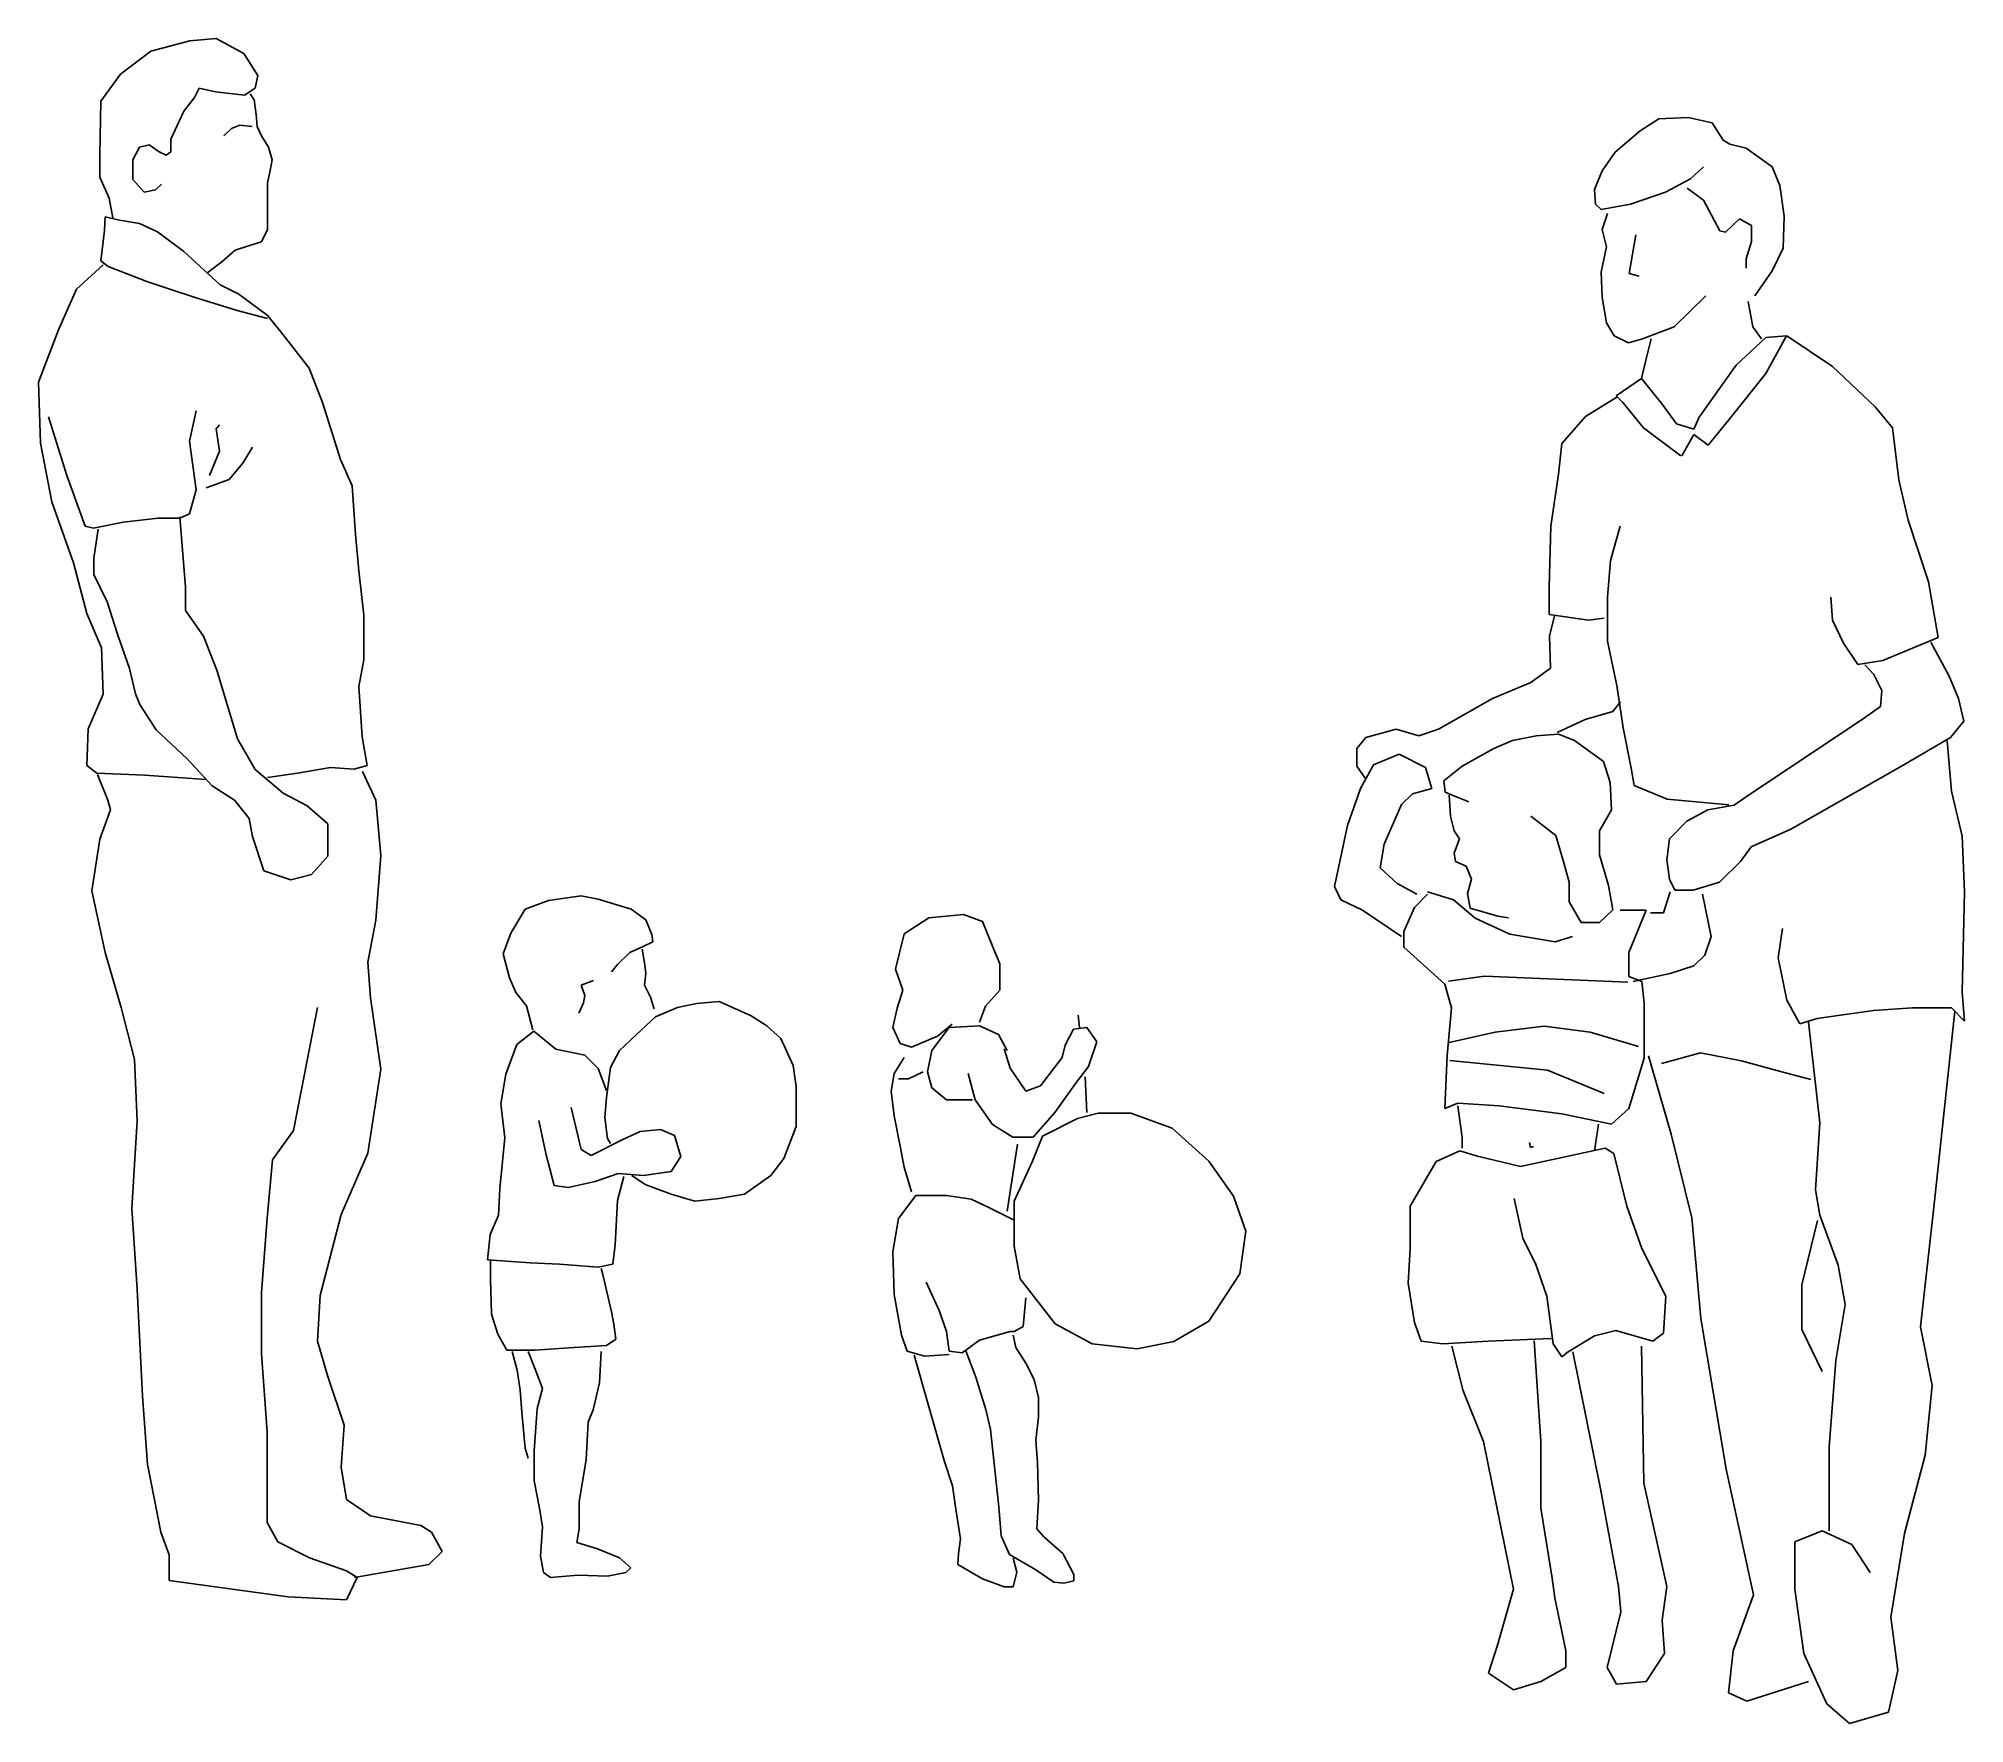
# Model space of a CAD drawing. Header units: millimetres. Extents: x -1539.44 to -1537.45, y 1855.39 to 1857.14.
import ezdxf

# ---------------------------------------------------------------- set-up
doc = ezdxf.new("R2010")
doc.units = ezdxf.units.MM
doc.header["$LTSCALE"] = 10
doc.layers.add('Humanos', color=2, linetype='Continuous')

msp = doc.modelspace()

# ---------------------------------------------------------------- linework, layer by layer
at = {"layer": 'Humanos'}
for p, q in [((-1539.3238, 1857.1259), (-1539.2835, 1857.1368)), ((-1539.2835, 1857.1368), (-1539.2561, 1857.1392)), ((-1539.2561, 1857.1392), (-1539.2276, 1857.1236)), ((-1539.3554, 1857.1021), (-1539.3238, 1857.1259)), ((-1539.2276, 1857.1236), (-1539.2129, 1857.1009)), ((-1539.3758, 1857.0744), (-1539.3554, 1857.1021)), ((-1539.2129, 1857.1009), (-1539.2158, 1857.0877)), ((-1539.2787, 1857.0782), (-1539.2896, 1857.0638)), ((-1539.2739, 1857.0877), (-1539.2787, 1857.0782)), ((-1539.257, 1857.0841), (-1539.2739, 1857.0877)), ((-1539.2267, 1857.0806), (-1539.257, 1857.0841)), ((-1539.2158, 1857.0877), (-1539.2267, 1857.0806)), ((-1539.2168, 1857.0756), (-1539.2209, 1857.0818)), ((-1539.3768, 1857.0182), (-1539.3758, 1857.0744)), ((-1539.2896, 1857.0638), (-1539.3033, 1857.035)), ((-1539.2149, 1857.0603), (-1539.2168, 1857.0756)), ((-1539.2139, 1857.0482), (-1539.2149, 1857.0603)), ((-1537.7315, 1857.0574), (-1537.762, 1857.0559)), ((-1537.7067, 1857.0518), (-1537.7315, 1857.0574)), ((-1539.2404, 1857.0459), (-1539.2484, 1857.0385)), ((-1539.2317, 1857.0494), (-1539.2404, 1857.0459)), ((-1539.219, 1857.0482), (-1539.2317, 1857.0494)), ((-1539.2091, 1857.0385), (-1539.2139, 1857.0482)), ((-1539.2021, 1857.0267), (-1539.2091, 1857.0385)), ((-1537.7813, 1857.0435), (-1537.8073, 1857.0214)), ((-1537.762, 1857.0559), (-1537.7813, 1857.0435)), ((-1537.6953, 1857.0338), (-1537.7067, 1857.0518)), ((-1539.3768, 1856.9955), (-1539.3768, 1857.0182)), ((-1539.3356, 1857.0267), (-1539.3426, 1857.0135)), ((-1539.3257, 1857.0291), (-1539.3356, 1857.0267)), ((-1539.3151, 1857.0217), (-1539.3257, 1857.0291)), ((-1539.3081, 1857.0182), (-1539.3151, 1857.0217)), ((-1539.3033, 1857.0217), (-1539.3081, 1857.0182)), ((-1539.3033, 1857.035), (-1539.3033, 1857.0217)), ((-1539.1982, 1857.0135), (-1539.2021, 1857.0267)), ((-1537.8073, 1857.0214), (-1537.8208, 1857.0021)), ((-1537.6886, 1857.0298), (-1537.6953, 1857.0338)), ((-1537.6716, 1857.0255), (-1537.6886, 1857.0298)), ((-1537.6445, 1857.0062), (-1537.6716, 1857.0255)), ((-1539.3426, 1857.0135), (-1539.3426, 1856.9932)), ((-1539.2031, 1856.9894), (-1539.2002, 1857.0026)), ((-1539.2002, 1857.0026), (-1539.1982, 1857.0135)), ((-1537.8208, 1857.0021), (-1537.8287, 1856.9828)), ((-1537.7292, 1856.9938), (-1537.7157, 1857.0062)), ((-1537.6366, 1856.9869), (-1537.6445, 1857.0062)), ((-1539.3669, 1856.9738), (-1539.3768, 1856.9955)), ((-1539.3426, 1856.9932), (-1539.3308, 1856.9799)), ((-1539.3308, 1856.9799), (-1539.319, 1856.9823)), ((-1539.319, 1856.9823), (-1539.3129, 1856.9882)), ((-1539.2031, 1856.9726), (-1539.2031, 1856.9894)), ((-1537.8287, 1856.9828), (-1537.8276, 1856.9676)), ((-1537.7915, 1856.9676), (-1537.7552, 1856.98)), ((-1537.7552, 1856.98), (-1537.7292, 1856.9938)), ((-1537.7327, 1856.9841), (-1537.7157, 1856.9717)), ((-1537.6321, 1856.9552), (-1537.6366, 1856.9869)), ((-1539.3631, 1856.9535), (-1539.3669, 1856.9738)), ((-1539.2031, 1856.9414), (-1539.2031, 1856.9726)), ((-1537.8276, 1856.9676), (-1537.8219, 1856.9621)), ((-1537.8219, 1856.9621), (-1537.7915, 1856.9676)), ((-1537.8152, 1856.958), (-1537.8208, 1856.9415)), ((-1537.7157, 1856.9717), (-1537.6988, 1856.94)), ((-1539.3758, 1856.909), (-1539.372, 1856.9402)), ((-1539.372, 1856.9402), (-1539.371, 1856.9546)), ((-1539.371, 1856.9546), (-1539.3563, 1856.9511)), ((-1539.3563, 1856.9511), (-1539.3356, 1856.9476)), ((-1539.3356, 1856.9476), (-1539.317, 1856.939)), ((-1539.317, 1856.939), (-1539.2896, 1856.9187)), ((-1539.2091, 1856.9285), (-1539.2031, 1856.9414)), ((-1537.8208, 1856.9415), (-1537.8163, 1856.9235)), ((-1537.6988, 1856.94), (-1537.6931, 1856.9387)), ((-1537.6931, 1856.9387), (-1537.6785, 1856.9524)), ((-1537.6785, 1856.9524), (-1537.666, 1856.9455)), ((-1537.666, 1856.9455), (-1537.666, 1856.929)), ((-1537.6332, 1856.9222), (-1537.6321, 1856.9552)), ((-1539.2896, 1856.9187), (-1539.2522, 1856.884)), ((-1539.2503, 1856.9079), (-1539.2366, 1856.9199)), ((-1539.2366, 1856.9199), (-1539.2228, 1856.9246)), ((-1539.2228, 1856.9246), (-1539.2091, 1856.9285)), ((-1537.8163, 1856.9235), (-1537.8219, 1856.8973)), ((-1537.7857, 1856.9359), (-1537.7926, 1856.8958)), ((-1537.666, 1856.929), (-1537.6716, 1856.911)), ((-1537.6445, 1856.8986), (-1537.6332, 1856.9222)), ((-1539.3732, 1856.9049), (-1539.4007, 1856.8796)), ((-1539.3679, 1856.9031), (-1539.3758, 1856.909)), ((-1539.3279, 1856.8875), (-1539.3679, 1856.9031)), ((-1539.266, 1856.8961), (-1539.2503, 1856.9079)), ((-1537.8219, 1856.8973), (-1537.8208, 1856.871)), ((-1537.6716, 1856.911), (-1537.6716, 1856.9014)), ((-1537.6625, 1856.8725), (-1537.6445, 1856.8986)), ((-1539.4007, 1856.8796), (-1539.4195, 1856.8375)), ((-1539.3033, 1856.8793), (-1539.3279, 1856.8875)), ((-1539.2778, 1856.8708), (-1539.3033, 1856.8793)), ((-1539.2522, 1856.884), (-1539.2327, 1856.8743)), ((-1537.7926, 1856.8958), (-1537.7824, 1856.8931)), ((-1539.2346, 1856.8575), (-1539.2778, 1856.8708)), ((-1539.2031, 1856.8493), (-1539.2346, 1856.8575)), ((-1539.2327, 1856.8743), (-1539.2021, 1856.8516)), ((-1537.8208, 1856.871), (-1537.8163, 1856.8448)), ((-1537.7462, 1856.8407), (-1537.7134, 1856.8725)), ((-1537.6694, 1856.8669), (-1537.6648, 1856.8407)), ((-1539.4195, 1856.8375), (-1539.4402, 1856.7831)), ((-1539.1891, 1856.8355), (-1539.2031, 1856.8522)), ((-1537.8163, 1856.8448), (-1537.8084, 1856.8311)), ((-1537.779, 1856.8283), (-1537.7462, 1856.8407)), ((-1537.6648, 1856.8407), (-1537.6558, 1856.8283)), ((-1539.1599, 1856.7978), (-1539.1891, 1856.8355)), ((-1537.8084, 1856.8311), (-1537.7936, 1856.8241)), ((-1537.7936, 1856.8241), (-1537.779, 1856.8283)), ((-1537.7699, 1856.8283), (-1537.7755, 1856.8062)), ((-1537.6818, 1856.8007), (-1537.6513, 1856.8296)), ((-1537.6513, 1856.8296), (-1537.6299, 1856.8311)), ((-1537.6299, 1856.8311), (-1537.6513, 1856.7923)), ((-1537.5822, 1856.7995), (-1537.6295, 1856.8313)), ((-1539.1462, 1856.7622), (-1539.1599, 1856.7978)), ((-1537.7755, 1856.8062), (-1537.7801, 1856.7869)), ((-1537.7202, 1856.7469), (-1537.6818, 1856.8007)), ((-1537.5381, 1856.7577), (-1537.5822, 1856.7995)), ((-1539.4402, 1856.7831), (-1539.4383, 1856.7201)), ((-1537.8061, 1856.769), (-1537.7801, 1856.7869)), ((-1537.7801, 1856.7869), (-1537.7587, 1856.7606)), ((-1537.6513, 1856.7923), (-1537.6897, 1856.7441)), ((-1539.1274, 1856.7033), (-1539.1462, 1856.7622)), ((-1537.8055, 1856.7676), (-1537.8381, 1856.7477)), ((-1537.7994, 1856.7621), (-1537.8061, 1856.769)), ((-1537.7778, 1856.7358), (-1537.7994, 1856.7621)), ((-1537.7587, 1856.7606), (-1537.7439, 1856.74)), ((-1537.5202, 1856.7358), (-1537.5381, 1856.7577)), ((-1539.4298, 1856.7475), (-1539.4108, 1856.6866)), ((-1539.2838, 1856.7222), (-1539.2768, 1856.7537)), ((-1539.2563, 1856.7348), (-1539.2527, 1856.7389)), ((-1537.8381, 1856.7477), (-1537.8626, 1856.7199)), ((-1537.7439, 1856.74), (-1537.7259, 1856.7345)), ((-1537.7259, 1856.7345), (-1537.7202, 1856.7469)), ((-1537.6897, 1856.7441), (-1537.7111, 1856.7179)), ((-1539.4383, 1856.7201), (-1539.4265, 1856.6592)), ((-1539.2768, 1856.6718), (-1539.2838, 1856.7222)), ((-1539.2527, 1856.7119), (-1539.2563, 1856.7348)), ((-1537.8626, 1856.7199), (-1537.8658, 1856.688)), ((-1537.7394, 1856.7068), (-1537.7778, 1856.7358)), ((-1537.7259, 1856.7289), (-1537.7383, 1856.7068)), ((-1537.7111, 1856.7179), (-1537.7259, 1856.7289)), ((-1537.5136, 1856.682), (-1537.5202, 1856.7358)), ((-1539.2631, 1856.6866), (-1539.2527, 1856.7119)), ((-1539.2426, 1856.6824), (-1539.2286, 1856.6992)), ((-1539.2286, 1856.6992), (-1539.2185, 1856.716)), ((-1539.1153, 1856.676), (-1539.1274, 1856.7033)), ((-1539.4108, 1856.6866), (-1539.392, 1856.6342)), ((-1539.2664, 1856.6739), (-1539.2426, 1856.6824)), ((-1537.8658, 1856.688), (-1537.874, 1856.6342)), ((-1537.5039, 1856.6403), (-1537.5136, 1856.682)), ((-1539.4265, 1856.6592), (-1539.404, 1856.5962)), ((-1539.2838, 1856.6468), (-1539.2768, 1856.6718)), ((-1539.112, 1856.6256), (-1539.1153, 1856.676)), ((-1539.3833, 1856.6321), (-1539.3525, 1856.6383)), ((-1539.3525, 1856.6383), (-1539.3163, 1856.6424)), ((-1539.3163, 1856.6424), (-1539.2939, 1856.6424)), ((-1539.2939, 1856.6424), (-1539.2838, 1856.6468)), ((-1539.2879, 1856.5709), (-1539.2939, 1856.6439)), ((-1537.4827, 1856.5765), (-1537.5039, 1856.6403)), ((-1539.392, 1856.6342), (-1539.3833, 1856.6321)), ((-1539.3783, 1856.6309), (-1539.3828, 1856.6009)), ((-1539.1084, 1856.588), (-1539.112, 1856.6256)), ((-1537.874, 1856.6342), (-1537.8756, 1856.5706)), ((-1537.8022, 1856.6342), (-1537.812, 1856.5984)), ((-1539.3828, 1856.6009), (-1539.3828, 1856.5841)), ((-1537.812, 1856.5984), (-1537.8153, 1856.5606)), ((-1539.404, 1856.5962), (-1539.3903, 1856.5438)), ((-1539.3828, 1856.5841), (-1539.3691, 1856.5559)), ((-1539.1033, 1856.5418), (-1539.1084, 1856.588)), ((-1539.2879, 1856.5468), (-1539.2879, 1856.5709)), ((-1537.8756, 1856.5706), (-1537.8756, 1856.5427)), ((-1537.8153, 1856.5606), (-1537.8153, 1856.5149)), ((-1537.5838, 1856.5606), (-1537.5822, 1856.5368)), ((-1537.4729, 1856.5188), (-1537.4827, 1856.5765)), ((-1539.3903, 1856.5438), (-1539.3749, 1856.5082)), ((-1539.3691, 1856.5559), (-1539.3583, 1856.5224)), ((-1539.2693, 1856.5203), (-1539.2879, 1856.5468)), ((-1539.1033, 1856.4956), (-1539.1033, 1856.5418)), ((-1537.8756, 1856.5427), (-1537.8349, 1856.5368)), ((-1537.8699, 1856.5423), (-1537.8754, 1856.5206)), ((-1537.8349, 1856.5368), (-1537.8185, 1856.5387)), ((-1539.3583, 1856.5224), (-1539.346, 1856.4867)), ((-1539.2556, 1856.485), (-1539.2693, 1856.5203)), ((-1537.8754, 1856.5206), (-1537.8741, 1856.4872)), ((-1537.5822, 1856.5368), (-1537.5708, 1856.5129)), ((-1537.53, 1856.4949), (-1537.4729, 1856.5188)), ((-1539.3749, 1856.5082), (-1539.3732, 1856.46)), ((-1537.8153, 1856.5149), (-1537.8055, 1856.4691)), ((-1537.5708, 1856.5129), (-1537.5561, 1856.491)), ((-1537.4613, 1856.4789), (-1537.4804, 1856.5139)), ((-1539.346, 1856.4867), (-1539.3399, 1856.4606)), ((-1539.2341, 1856.4138), (-1539.2556, 1856.485)), ((-1539.1084, 1856.4682), (-1539.1033, 1856.4956)), ((-1537.8741, 1856.4872), (-1537.8946, 1856.4722)), ((-1537.5561, 1856.491), (-1537.53, 1856.4949)), ((-1537.5488, 1856.4905), (-1537.5392, 1856.4805)), ((-1537.5392, 1856.4805), (-1537.531, 1856.4638)), ((-1537.4518, 1856.4555), (-1537.4613, 1856.4789)), ((-1539.3732, 1856.46), (-1539.3886, 1856.4244)), ((-1539.3399, 1856.4606), (-1539.3354, 1856.4494)), ((-1539.105, 1856.4158), (-1539.1084, 1856.4682)), ((-1537.8946, 1856.4722), (-1537.9342, 1856.4555)), ((-1537.8055, 1856.4691), (-1537.799, 1856.4253)), ((-1537.531, 1856.4638), (-1537.5324, 1856.4472)), ((-1539.3354, 1856.4494), (-1539.3185, 1856.4232)), ((-1537.9342, 1856.4555), (-1537.9902, 1856.4238)), ((-1537.8385, 1856.4338), (-1537.8098, 1856.4421)), ((-1537.8098, 1856.4421), (-1537.8017, 1856.4522)), ((-1537.5324, 1856.4472), (-1537.5515, 1856.4338)), ((-1537.4463, 1856.4321), (-1537.4518, 1856.4555)), ((-1539.3886, 1856.4244), (-1539.3903, 1856.3864)), ((-1539.3185, 1856.4232), (-1539.2862, 1856.3932)), ((-1538.034, 1856.4238), (-1538.0654, 1856.4154)), ((-1538.0107, 1856.4171), (-1538.034, 1856.4238)), ((-1537.9902, 1856.4238), (-1538.0107, 1856.4171)), ((-1537.8891, 1856.4171), (-1537.8658, 1856.4187)), ((-1537.8673, 1856.4205), (-1537.8385, 1856.4338)), ((-1537.8658, 1856.4187), (-1537.8495, 1856.4122)), ((-1537.799, 1856.4253), (-1537.7908, 1856.3834)), ((-1537.5515, 1856.4338), (-1537.6691, 1856.3554)), ((-1537.4599, 1856.4154), (-1537.4463, 1856.4321)), ((-1539.2158, 1856.382), (-1539.2341, 1856.4138)), ((-1539.0999, 1856.3864), (-1539.105, 1856.4158)), ((-1538.0654, 1856.4154), (-1538.0749, 1856.4038)), ((-1538.0749, 1856.4038), (-1538.0749, 1856.3854)), ((-1537.9657, 1856.3854), (-1537.9329, 1856.4038)), ((-1537.9329, 1856.4038), (-1537.9137, 1856.4122)), ((-1537.9137, 1856.4122), (-1537.8891, 1856.4171)), ((-1537.8495, 1856.4122), (-1537.8193, 1856.3904)), ((-1537.5106, 1856.3854), (-1537.4599, 1856.4154)), ((-1537.4634, 1856.4117), (-1537.4589, 1856.3597)), ((-1539.3903, 1856.3864), (-1539.3799, 1856.3782)), ((-1539.3799, 1856.3782), (-1539.3301, 1856.3761)), ((-1539.2862, 1856.3932), (-1539.2602, 1856.3652)), ((-1539.1867, 1856.3576), (-1539.2158, 1856.382)), ((-1539.2031, 1856.374), (-1539.172, 1856.3782)), ((-1539.172, 1856.3782), (-1539.1378, 1856.3843)), ((-1539.1378, 1856.3843), (-1539.1137, 1856.3823)), ((-1539.1137, 1856.3823), (-1539.0999, 1856.3864)), ((-1539.1047, 1856.3802), (-1539.091, 1856.3502)), ((-1538.0749, 1856.3854), (-1538.0654, 1856.3721)), ((-1538.0577, 1856.387), (-1538.0711, 1856.3623)), ((-1538.0308, 1856.3979), (-1538.0577, 1856.387)), ((-1538.0038, 1856.3842), (-1538.0308, 1856.3979)), ((-1537.997, 1856.3623), (-1538.0038, 1856.3842)), ((-1537.9847, 1856.3705), (-1537.9657, 1856.3854)), ((-1537.8193, 1856.3904), (-1537.8125, 1856.3687)), ((-1537.7908, 1856.3834), (-1537.7876, 1856.3656)), ((-1537.6253, 1856.3203), (-1537.5106, 1856.3854)), ((-1539.3792, 1856.377), (-1539.3684, 1856.3502)), ((-1539.3301, 1856.3761), (-1539.2664, 1856.3717)), ((-1539.2602, 1856.3652), (-1539.2373, 1856.3502)), ((-1538.0711, 1856.3623), (-1538.0846, 1856.324)), ((-1538.0172, 1856.3569), (-1537.997, 1856.3623)), ((-1537.9834, 1856.3587), (-1537.9847, 1856.3705)), ((-1537.971, 1856.3536), (-1537.9834, 1856.3587)), ((-1537.8125, 1856.3687), (-1537.8112, 1856.3404)), ((-1537.7876, 1856.3656), (-1537.7533, 1856.3515)), ((-1537.4589, 1856.3597), (-1537.4478, 1856.3131)), ((-1539.3655, 1856.3402), (-1539.3766, 1856.3099)), ((-1539.3684, 1856.3502), (-1539.3655, 1856.3402)), ((-1539.2373, 1856.3502), (-1539.2219, 1856.3314)), ((-1539.1621, 1856.3446), (-1539.1867, 1856.3576)), ((-1539.1406, 1856.3258), (-1539.1621, 1856.3446)), ((-1539.091, 1856.3502), (-1539.0855, 1856.2931)), ((-1538.0464, 1856.3049), (-1538.0285, 1856.3459)), ((-1538.0285, 1856.3459), (-1538.0172, 1856.3569)), ((-1537.9793, 1856.3554), (-1537.9779, 1856.3337)), ((-1537.9587, 1856.3487), (-1537.971, 1856.3536)), ((-1537.8112, 1856.3404), (-1537.8235, 1856.3186)), ((-1537.7533, 1856.3515), (-1537.6897, 1856.3456)), ((-1537.7114, 1856.3404), (-1537.7332, 1856.3286)), ((-1537.6841, 1856.3453), (-1537.7114, 1856.3404)), ((-1537.6691, 1856.3554), (-1537.6841, 1856.3453)), ((-1539.2219, 1856.3314), (-1539.2187, 1856.3128)), ((-1539.1406, 1856.2922), (-1539.1406, 1856.3258)), ((-1538.0846, 1856.324), (-1538.098, 1856.2611)), ((-1537.9779, 1856.3337), (-1537.9739, 1856.3186)), ((-1537.9739, 1856.3186), (-1537.9684, 1856.3103)), ((-1537.8686, 1856.3137), (-1537.8946, 1856.3337)), ((-1537.8235, 1856.3186), (-1537.8235, 1856.2936)), ((-1537.7332, 1856.3286), (-1537.751, 1856.3103)), ((-1537.6663, 1856.302), (-1537.6253, 1856.3203)), ((-1539.3766, 1856.3099), (-1539.3848, 1856.2563)), ((-1539.2187, 1856.3128), (-1539.2067, 1856.2772)), ((-1538.0508, 1856.2802), (-1538.0464, 1856.3049)), ((-1537.9684, 1856.3103), (-1537.9739, 1856.2953)), ((-1537.8604, 1856.2853), (-1537.8686, 1856.3137)), ((-1537.751, 1856.3103), (-1537.7539, 1856.2886)), ((-1537.6773, 1856.2869), (-1537.6663, 1856.302)), ((-1537.4478, 1856.3131), (-1537.4455, 1856.2555)), ((-1539.1575, 1856.2734), (-1539.1406, 1856.2922)), ((-1539.0855, 1856.2931), (-1539.091, 1856.226)), ((-1538.0329, 1856.2639), (-1538.0508, 1856.2802)), ((-1537.9739, 1856.2953), (-1537.9725, 1856.2869)), ((-1537.9725, 1856.2869), (-1537.9615, 1856.282)), ((-1537.9615, 1856.282), (-1537.956, 1856.2686)), ((-1537.8549, 1856.2653), (-1537.8604, 1856.2853)), ((-1537.8235, 1856.2936), (-1537.814, 1856.2619)), ((-1537.7539, 1856.2886), (-1537.751, 1856.2686)), ((-1537.6991, 1856.2653), (-1537.6773, 1856.2869)), ((-1539.2067, 1856.2772), (-1539.179, 1856.2678)), ((-1539.179, 1856.2678), (-1539.1575, 1856.2734)), ((-1538.098, 1856.2611), (-1538.0913, 1856.2473)), ((-1538.0128, 1856.2529), (-1538.0329, 1856.2639)), ((-1537.956, 1856.2686), (-1537.9602, 1856.2536)), ((-1537.8549, 1856.2452), (-1537.8549, 1856.2653)), ((-1537.814, 1856.2619), (-1537.8098, 1856.2369)), ((-1537.751, 1856.2686), (-1537.7456, 1856.257)), ((-1537.7264, 1856.257), (-1537.6991, 1856.2653)), ((-1539.3848, 1856.2563), (-1539.371, 1856.1925)), ((-1538.9361, 1856.2374), (-1538.912, 1856.2465)), ((-1538.912, 1856.2465), (-1538.878, 1856.2512)), ((-1538.878, 1856.2512), (-1538.8604, 1856.248)), ((-1538.8604, 1856.248), (-1538.8265, 1856.2374)), ((-1538.0913, 1856.2473), (-1538.0688, 1856.2364)), ((-1538.015, 1856.2392), (-1538.0262, 1856.2145)), ((-1538.0016, 1856.2529), (-1538.015, 1856.2392)), ((-1538.0016, 1856.2555), (-1537.9747, 1856.2473)), ((-1537.9747, 1856.2473), (-1537.9523, 1856.2282)), ((-1537.9602, 1856.2536), (-1537.9574, 1856.2385)), ((-1537.9574, 1856.2385), (-1537.9287, 1856.2302)), ((-1537.8426, 1856.2235), (-1537.8549, 1856.2452)), ((-1537.7572, 1856.2336), (-1537.7504, 1856.2555)), ((-1537.7456, 1856.257), (-1537.7264, 1856.257)), ((-1537.7078, 1856.2091), (-1537.7168, 1856.2529)), ((-1537.4455, 1856.2555), (-1537.4478, 1856.1515)), ((-1539.091, 1856.226), (-1539.0992, 1856.1825)), ((-1538.9511, 1856.2127), (-1538.9361, 1856.2374)), ((-1538.8265, 1856.2374), (-1538.8113, 1856.2265)), ((-1538.8113, 1856.2265), (-1538.805, 1856.2112)), ((-1538.518, 1856.2285), (-1538.5436, 1856.2121)), ((-1538.4821, 1856.2321), (-1538.518, 1856.2285)), ((-1538.4626, 1856.2247), (-1538.4821, 1856.2321)), ((-1538.452, 1856.1991), (-1538.4626, 1856.2247)), ((-1538.0688, 1856.2364), (-1538.0285, 1856.2091)), ((-1537.9523, 1856.2282), (-1537.9164, 1856.2117)), ((-1537.9287, 1856.2302), (-1537.9177, 1856.2285)), ((-1537.8235, 1856.2235), (-1537.8426, 1856.2235)), ((-1537.8098, 1856.2369), (-1537.8235, 1856.2235)), ((-1537.7751, 1856.2364), (-1537.8021, 1856.2364)), ((-1537.7931, 1856.1926), (-1537.7751, 1856.2364)), ((-1537.7706, 1856.2336), (-1537.7572, 1856.2336)), ((-1538.9588, 1856.1912), (-1538.9511, 1856.2127)), ((-1538.8139, 1856.1988), (-1538.8277, 1856.1926)), ((-1538.8038, 1856.2035), (-1538.8139, 1856.1988)), ((-1538.805, 1856.2112), (-1538.8038, 1856.2035)), ((-1538.5436, 1856.2121), (-1538.5525, 1856.1753)), ((-1538.4445, 1856.1809), (-1538.452, 1856.1991)), ((-1538.0262, 1856.2145), (-1538.0262, 1856.1981)), ((-1537.9164, 1856.2117), (-1537.8693, 1856.2035)), ((-1537.8693, 1856.2035), (-1537.8513, 1856.2091)), ((-1537.7145, 1856.1898), (-1537.7078, 1856.2091)), ((-1537.6383, 1856.1872), (-1537.6339, 1856.2173)), ((-1539.371, 1856.1925), (-1539.3546, 1856.1357)), ((-1539.0992, 1856.1825), (-1539.0963, 1856.1457)), ((-1538.9525, 1856.1665), (-1538.9588, 1856.1912)), ((-1538.8404, 1856.1803), (-1538.8467, 1856.1726)), ((-1538.8277, 1856.1926), (-1538.8404, 1856.1803)), ((-1538.8151, 1856.1959), (-1538.8127, 1856.1818)), ((-1538.8127, 1856.1818), (-1538.8113, 1856.1712)), ((-1538.4445, 1856.1535), (-1538.4445, 1856.1809)), ((-1538.0262, 1856.1981), (-1538.0016, 1856.1762)), ((-1537.7931, 1856.1679), (-1537.7931, 1856.1926)), ((-1537.7504, 1856.1707), (-1537.7257, 1856.1788)), ((-1537.7257, 1856.1788), (-1537.7145, 1856.1898)), ((-1537.6293, 1856.1434), (-1537.6383, 1856.1872)), ((-1538.946, 1856.1511), (-1538.9525, 1856.1665)), ((-1538.8655, 1856.1635), (-1538.878, 1856.1588)), ((-1538.878, 1856.1588), (-1538.8744, 1856.1482)), ((-1538.8113, 1856.1712), (-1538.8127, 1856.1588)), ((-1538.8127, 1856.1588), (-1538.8062, 1856.1464)), ((-1538.5525, 1856.1753), (-1538.545, 1856.1535)), ((-1538.0016, 1856.1762), (-1537.9836, 1856.1597)), ((-1537.9836, 1856.1597), (-1537.9769, 1856.1352)), ((-1537.98, 1856.1628), (-1537.9427, 1856.168)), ((-1537.9427, 1856.168), (-1537.7942, 1856.1618)), ((-1537.7796, 1856.1625), (-1537.7931, 1856.1679)), ((-1537.7885, 1856.1625), (-1537.7504, 1856.1707)), ((-1537.7773, 1856.1406), (-1537.7796, 1856.1625)), ((-1539.0963, 1856.1457), (-1539.0855, 1856.0718)), ((-1538.9347, 1856.1373), (-1538.946, 1856.1511)), ((-1538.8756, 1856.1403), (-1538.8807, 1856.1297)), ((-1538.8744, 1856.1482), (-1538.8756, 1856.1403)), ((-1538.8062, 1856.1464), (-1538.8026, 1856.1341)), ((-1538.7587, 1856.1397), (-1538.7783, 1856.1356)), ((-1538.7351, 1856.1417), (-1538.7587, 1856.1397)), ((-1538.7021, 1856.127), (-1538.7351, 1856.1417)), ((-1538.545, 1856.1535), (-1538.551, 1856.135)), ((-1538.4594, 1856.137), (-1538.4445, 1856.1535)), ((-1537.7773, 1856.083), (-1537.7773, 1856.1406)), ((-1537.6159, 1856.1187), (-1537.6293, 1856.1434)), ((-1537.4478, 1856.1515), (-1537.4455, 1856.1214)), ((-1539.3546, 1856.1357), (-1539.3409, 1856.0818)), ((-1539.1761, 1856.0083), (-1539.1512, 1856.1357)), ((-1538.9284, 1856.1126), (-1538.9347, 1856.1373)), ((-1538.8012, 1856.1261), (-1538.8207, 1856.1076)), ((-1538.7783, 1856.1356), (-1538.8012, 1856.1261)), ((-1538.686, 1856.1167), (-1538.7021, 1856.127)), ((-1538.551, 1856.135), (-1538.5554, 1856.115)), ((-1538.4655, 1856.1205), (-1538.4594, 1856.137)), ((-1538.3635, 1856.1276), (-1538.3621, 1856.115)), ((-1537.9769, 1856.1352), (-1537.9814, 1856.0858)), ((-1537.598, 1856.1242), (-1537.6159, 1856.1187)), ((-1537.607, 1856.1203), (-1537.5952, 1856.0161)), ((-1537.5396, 1856.1324), (-1537.598, 1856.1242)), ((-1537.4993, 1856.1352), (-1537.5396, 1856.1324)), ((-1537.4589, 1856.1352), (-1537.4993, 1856.1352)), ((-1537.4554, 1856.1319), (-1537.4767, 1855.9352)), ((-1537.4455, 1856.1214), (-1537.4589, 1856.1352)), ((-1538.9272, 1856.1111), (-1538.9448, 1856.0973)), ((-1538.9045, 1856.0926), (-1538.9272, 1856.1111)), ((-1538.8207, 1856.1076), (-1538.8383, 1856.0911)), ((-1538.6715, 1856.1035), (-1538.686, 1856.1167)), ((-1538.6587, 1856.0755), (-1538.6715, 1856.1035)), ((-1538.5554, 1856.115), (-1538.5479, 1856.0985)), ((-1538.5361, 1856.0946), (-1538.5091, 1856.1058)), ((-1538.497, 1856.115), (-1538.5149, 1856.0911)), ((-1538.5091, 1856.1058), (-1538.4939, 1856.1185)), ((-1538.4655, 1856.1167), (-1538.497, 1856.115)), ((-1538.446, 1856.1076), (-1538.4655, 1856.1167)), ((-1538.437, 1856.0911), (-1538.446, 1856.1076)), ((-1538.3681, 1856.1132), (-1538.377, 1856.0967)), ((-1538.3546, 1856.115), (-1538.3681, 1856.1132)), ((-1538.344, 1856.1002), (-1538.3546, 1856.115)), ((-1538.3529, 1856.0746), (-1538.344, 1856.1002)), ((-1537.9792, 1856.0995), (-1537.9317, 1856.11)), ((-1537.9317, 1856.11), (-1537.8808, 1856.1162)), ((-1537.8808, 1856.1162), (-1537.8333, 1856.11)), ((-1537.8333, 1856.11), (-1537.7832, 1856.0954)), ((-1539.3409, 1856.0818), (-1539.338, 1856.0183)), ((-1538.9448, 1856.0973), (-1538.9561, 1856.0667)), ((-1538.8744, 1856.0864), (-1538.9045, 1856.0926)), ((-1538.8604, 1856.0726), (-1538.8744, 1856.0864)), ((-1538.8383, 1856.0911), (-1538.8477, 1856.0735)), ((-1538.5436, 1856.0838), (-1538.5539, 1856.0673)), ((-1538.5479, 1856.0985), (-1538.5361, 1856.0946)), ((-1538.5149, 1856.0911), (-1538.5195, 1856.069)), ((-1538.4339, 1856.0729), (-1538.4399, 1856.0929)), ((-1538.3799, 1856.0838), (-1538.4026, 1856.0546)), ((-1538.377, 1856.0967), (-1538.3799, 1856.0838)), ((-1537.9814, 1856.0858), (-1537.9836, 1856.031)), ((-1537.9784, 1856.0809), (-1537.8773, 1856.0706)), ((-1537.7931, 1856.031), (-1537.7773, 1856.083)), ((-1537.7729, 1856.0856), (-1537.7492, 1856.0045)), ((-1537.719, 1856.0886), (-1537.7593, 1856.0776)), ((-1537.6765, 1856.0804), (-1537.719, 1856.0886)), ((-1537.636, 1856.0694), (-1537.6765, 1856.0804)), ((-1539.0855, 1856.0718), (-1539.0992, 1855.9847)), ((-1538.9561, 1856.0667), (-1538.9612, 1856.0358)), ((-1538.8518, 1856.0496), (-1538.8604, 1856.0726)), ((-1538.8477, 1856.0735), (-1538.852, 1856.0423)), ((-1538.6554, 1856.0537), (-1538.6587, 1856.0755)), ((-1538.5539, 1856.0673), (-1538.557, 1856.049)), ((-1538.539, 1856.0617), (-1538.5496, 1856.0617)), ((-1538.524, 1856.069), (-1538.539, 1856.0617)), ((-1538.5195, 1856.069), (-1538.5149, 1856.0526)), ((-1538.4775, 1856.0673), (-1538.4701, 1856.0399)), ((-1538.4175, 1856.049), (-1538.4339, 1856.0729)), ((-1538.365, 1856.0582), (-1538.3529, 1856.0746)), ((-1538.3561, 1856.0637), (-1538.3546, 1856.027)), ((-1537.8773, 1856.0706), (-1537.8188, 1856.0467)), ((-1537.6047, 1856.0611), (-1537.636, 1856.0694)), ((-1538.852, 1856.0423), (-1538.8537, 1856.0217)), ((-1538.6554, 1856.0123), (-1538.6554, 1856.0537)), ((-1538.557, 1856.049), (-1538.5539, 1856.0234)), ((-1538.5149, 1856.0526), (-1538.4999, 1856.0399)), ((-1538.4999, 1856.0399), (-1538.4729, 1856.0399)), ((-1538.4701, 1856.0399), (-1538.452, 1856.0143)), ((-1538.4026, 1856.0546), (-1538.4175, 1856.049)), ((-1538.3876, 1856.027), (-1538.365, 1856.0582)), ((-1538.9612, 1856.0358), (-1538.9573, 1856.0005)), ((-1538.878, 1855.9887), (-1538.8884, 1856.032)), ((-1538.8537, 1856.0217), (-1538.851, 1855.9999)), ((-1538.5539, 1856.0234), (-1538.5479, 1855.9922)), ((-1538.41, 1856.0014), (-1538.3876, 1856.027)), ((-1538.364, 1856.0208), (-1538.4002, 1856.0025)), ((-1538.3428, 1856.0261), (-1538.364, 1856.0208)), ((-1538.3088, 1856.0261), (-1538.3428, 1856.0261)), ((-1538.2662, 1856.0105), (-1538.3088, 1856.0261)), ((-1537.9836, 1856.031), (-1537.9702, 1856.0366)), ((-1537.9702, 1856.0366), (-1537.9275, 1856.0338)), ((-1537.9702, 1856.0338), (-1537.9657, 1856.0009)), ((-1537.9275, 1856.0338), (-1537.8626, 1856.0256)), ((-1537.8626, 1856.0256), (-1537.811, 1856.0147)), ((-1537.811, 1856.0147), (-1537.7931, 1856.031)), ((-1539.338, 1856.0183), (-1539.3436, 1855.9276)), ((-1539.198, 1855.9779), (-1539.1761, 1856.0083)), ((-1538.9573, 1856.0005), (-1538.9624, 1855.9481)), ((-1538.9221, 1856.0187), (-1538.9147, 1855.9846)), ((-1538.851, 1855.9999), (-1538.8477, 1855.9949)), ((-1538.8171, 1856.0072), (-1538.8349, 1855.999)), ((-1538.7961, 1856.0093), (-1538.8171, 1856.0072)), ((-1538.7816, 1856.0031), (-1538.7961, 1856.0093)), ((-1538.7749, 1855.9814), (-1538.7816, 1856.0031)), ((-1538.6681, 1855.9793), (-1538.6554, 1856.0123)), ((-1538.452, 1856.0143), (-1538.431, 1856.0014)), ((-1538.431, 1856.0014), (-1538.41, 1856.0014)), ((-1538.4002, 1856.0025), (-1538.4108, 1855.9766)), ((-1538.2281, 1855.9766), (-1538.2662, 1856.0105)), ((-1537.9657, 1856.0009), (-1537.9657, 1855.99)), ((-1537.8244, 1856.0147), (-1537.8288, 1855.9872)), ((-1537.7492, 1856.0045), (-1537.7279, 1855.9179)), ((-1537.5952, 1856.0161), (-1537.5999, 1855.9467)), ((-1539.0992, 1855.9847), (-1539.1267, 1855.9211)), ((-1538.9147, 1855.9846), (-1538.906, 1855.9513)), ((-1538.8679, 1855.9825), (-1538.878, 1855.9887)), ((-1538.8349, 1855.999), (-1538.8679, 1855.9825)), ((-1538.785, 1855.9658), (-1538.7749, 1855.9814)), ((-1538.6816, 1855.9616), (-1538.6681, 1855.9793)), ((-1538.5479, 1855.9922), (-1538.5436, 1855.9702)), ((-1538.437, 1855.9246), (-1538.4264, 1855.994)), ((-1537.968, 1855.9872), (-1537.9926, 1855.9762)), ((-1537.95, 1855.9818), (-1537.968, 1855.9872)), ((-1537.9052, 1855.9709), (-1537.95, 1855.9818)), ((-1537.8558, 1855.9818), (-1537.9052, 1855.9709)), ((-1537.8961, 1855.9959), (-1537.8951, 1855.9908)), ((-1537.8951, 1855.9908), (-1537.8918, 1855.9918)), ((-1537.8177, 1855.99), (-1537.8558, 1855.9818)), ((-1537.8088, 1855.9844), (-1537.8177, 1855.99)), ((-1537.7952, 1855.9298), (-1537.8088, 1855.9844)), ((-1539.2035, 1855.9176), (-1539.198, 1855.9779)), ((-1538.8638, 1855.9555), (-1538.84, 1855.9637)), ((-1538.8404, 1855.9357), (-1538.8339, 1855.9605)), ((-1538.84, 1855.9637), (-1538.8137, 1855.9616)), ((-1538.8257, 1855.9616), (-1538.812, 1855.9525)), ((-1538.8137, 1855.9616), (-1538.785, 1855.9658)), ((-1538.7089, 1855.9422), (-1538.6816, 1855.9616)), ((-1538.5436, 1855.9702), (-1538.5361, 1855.9446)), ((-1538.4108, 1855.9766), (-1538.4298, 1855.9352)), ((-1538.2026, 1855.9404), (-1538.2281, 1855.9766)), ((-1537.9926, 1855.9762), (-1538.0195, 1855.9298)), ((-1538.9624, 1855.9481), (-1538.9638, 1855.9204)), ((-1538.906, 1855.9513), (-1538.8918, 1855.9493)), ((-1538.8918, 1855.9493), (-1538.8638, 1855.9555)), ((-1538.812, 1855.9525), (-1538.785, 1855.9422)), ((-1538.785, 1855.9422), (-1538.7604, 1855.9349)), ((-1538.7351, 1855.9378), (-1538.7089, 1855.9422)), ((-1538.5315, 1855.941), (-1538.5496, 1855.9172)), ((-1538.4999, 1855.941), (-1538.5315, 1855.941)), ((-1538.4744, 1855.9372), (-1538.4999, 1855.941)), ((-1538.1898, 1855.904), (-1538.2026, 1855.9404)), ((-1537.5999, 1855.9467), (-1537.5952, 1855.9207)), ((-1539.3436, 1855.9276), (-1539.338, 1855.8438)), ((-1539.1267, 1855.9211), (-1539.1486, 1855.8373)), ((-1538.9638, 1855.9204), (-1538.9725, 1855.9004)), ((-1538.8429, 1855.8898), (-1538.8404, 1855.9357)), ((-1538.7604, 1855.9349), (-1538.7351, 1855.9378)), ((-1538.4551, 1855.9281), (-1538.4744, 1855.9372)), ((-1538.4296, 1855.9154), (-1538.4551, 1855.9281)), ((-1538.4298, 1855.9352), (-1538.4298, 1855.8884)), ((-1538.0195, 1855.9298), (-1538.0195, 1855.886)), ((-1537.9119, 1855.938), (-1537.9029, 1855.8969)), ((-1537.7796, 1855.886), (-1537.7952, 1855.9298)), ((-1537.5952, 1855.9207), (-1537.5762, 1855.8687)), ((-1537.4767, 1855.9352), (-1537.4909, 1855.805)), ((-1539.2091, 1855.8405), (-1539.2035, 1855.9176)), ((-1538.9725, 1855.9004), (-1538.9752, 1855.8742)), ((-1538.5496, 1855.9172), (-1538.5554, 1855.8825)), ((-1538.1961, 1855.8598), (-1538.1898, 1855.904)), ((-1537.7279, 1855.9179), (-1537.7184, 1855.8137)), ((-1537.5976, 1855.9149), (-1537.6141, 1855.8484)), ((-1538.8453, 1855.8698), (-1538.8429, 1855.8898)), ((-1538.5554, 1855.8825), (-1538.5539, 1855.8383)), ((-1538.4298, 1855.8884), (-1538.4235, 1855.8548)), ((-1538.0195, 1855.886), (-1538.0218, 1855.8503)), ((-1537.9029, 1855.8969), (-1537.8895, 1855.8695)), ((-1537.7549, 1855.8366), (-1537.7796, 1855.886)), ((-1538.9752, 1855.8742), (-1538.9311, 1855.8713)), ((-1538.972, 1855.8734), (-1538.972, 1855.8539)), ((-1538.9311, 1855.8713), (-1538.9007, 1855.8698)), ((-1538.9007, 1855.8698), (-1538.8604, 1855.8666)), ((-1538.8604, 1855.8666), (-1538.8453, 1855.8698)), ((-1538.8561, 1855.8604), (-1538.8573, 1855.8654)), ((-1538.8467, 1855.8204), (-1538.8561, 1855.8604)), ((-1538.2281, 1855.8107), (-1538.1961, 1855.8598)), ((-1537.8895, 1855.8695), (-1537.8782, 1855.8366)), ((-1537.5762, 1855.8687), (-1537.5691, 1855.8281)), ((-1539.338, 1855.8438), (-1539.3325, 1855.7331)), ((-1539.2091, 1855.777), (-1539.2091, 1855.8405)), ((-1538.972, 1855.8539), (-1538.9711, 1855.818)), ((-1538.5209, 1855.8513), (-1538.5074, 1855.8219)), ((-1538.4235, 1855.8548), (-1538.3874, 1855.808)), ((-1538.0218, 1855.8503), (-1538.015, 1855.8093)), ((-1537.6141, 1855.8484), (-1537.6141, 1855.8021)), ((-1539.1486, 1855.8373), (-1539.1512, 1855.7902)), ((-1538.8445, 1855.8077), (-1538.8467, 1855.8204)), ((-1538.5539, 1855.8383), (-1538.5464, 1855.7963)), ((-1538.5074, 1855.8219), (-1538.4999, 1855.8001)), ((-1538.4204, 1855.8054), (-1538.4175, 1855.8348)), ((-1537.8782, 1855.8366), (-1537.8716, 1855.7874)), ((-1537.7572, 1855.7983), (-1537.7549, 1855.8366)), ((-1537.5691, 1855.8281), (-1537.5786, 1855.7702)), ((-1538.9711, 1855.818), (-1538.9645, 1855.7974)), ((-1538.8424, 1855.7921), (-1538.8445, 1855.8077)), ((-1538.4999, 1855.8001), (-1538.497, 1855.7798)), ((-1538.4655, 1855.791), (-1538.4339, 1855.8001)), ((-1538.4339, 1855.8001), (-1538.4296, 1855.8001)), ((-1538.4296, 1855.8001), (-1538.4204, 1855.8054)), ((-1538.3874, 1855.808), (-1538.3491, 1855.7874)), ((-1538.2643, 1855.7898), (-1538.2281, 1855.8107)), ((-1538.015, 1855.8093), (-1538.0083, 1855.79)), ((-1537.8288, 1855.7956), (-1537.8065, 1855.801)), ((-1537.8065, 1855.801), (-1537.7683, 1855.79)), ((-1537.7184, 1855.8137), (-1537.6923, 1855.6574)), ((-1537.6141, 1855.8021), (-1537.5928, 1855.7588)), ((-1537.4909, 1855.805), (-1537.4791, 1855.7442)), ((-1539.1512, 1855.7902), (-1539.1404, 1855.7534)), ((-1538.9645, 1855.7974), (-1538.9552, 1855.7807)), ((-1538.9552, 1855.7807), (-1538.9258, 1855.7807)), ((-1538.9258, 1855.7807), (-1538.8908, 1855.7833)), ((-1538.8908, 1855.7833), (-1538.852, 1855.7857)), ((-1538.852, 1855.7857), (-1538.8424, 1855.7921)), ((-1538.5464, 1855.7963), (-1538.5404, 1855.7798)), ((-1538.5404, 1855.7798), (-1538.5226, 1855.7745)), ((-1538.497, 1855.7798), (-1538.4835, 1855.778)), ((-1538.4835, 1855.778), (-1538.4655, 1855.791)), ((-1538.4693, 1855.7527), (-1538.4797, 1855.7801)), ((-1538.4308, 1855.7963), (-1538.4279, 1855.7836)), ((-1538.4279, 1855.7836), (-1538.4175, 1855.7674)), ((-1538.3491, 1855.7874), (-1538.3023, 1855.7821)), ((-1538.3023, 1855.7821), (-1538.2643, 1855.7898)), ((-1538.0083, 1855.79), (-1537.9859, 1855.7874)), ((-1537.9859, 1855.7874), (-1537.9388, 1855.79)), ((-1537.9765, 1855.7848), (-1537.9647, 1855.7385)), ((-1537.9388, 1855.79), (-1537.8737, 1855.7928)), ((-1537.8841, 1855.6863), (-1537.8912, 1855.7905)), ((-1537.8716, 1855.7874), (-1537.8626, 1855.7737)), ((-1537.8558, 1855.7791), (-1537.8288, 1855.7956)), ((-1537.7776, 1855.643), (-1537.78, 1855.7848)), ((-1537.7683, 1855.79), (-1537.7572, 1855.7983)), ((-1539.2035, 1855.6963), (-1539.2091, 1855.777)), ((-1538.9498, 1855.7795), (-1538.9445, 1855.7601)), ((-1538.9445, 1855.7601), (-1538.9414, 1855.7395)), ((-1538.933, 1855.7795), (-1538.9258, 1855.7612)), ((-1538.9258, 1855.7612), (-1538.9183, 1855.7409)), ((-1538.8592, 1855.7471), (-1538.8573, 1855.7795)), ((-1538.5332, 1855.7757), (-1538.5021, 1855.6665)), ((-1538.5226, 1855.7745), (-1538.497, 1855.7762)), ((-1538.4175, 1855.7674), (-1538.4091, 1855.7503)), ((-1537.8626, 1855.7737), (-1537.8558, 1855.7791)), ((-1537.8511, 1855.7789), (-1537.8225, 1855.6371)), ((-1537.5786, 1855.7702), (-1537.5857, 1855.6806)), ((-1539.1404, 1855.7534), (-1539.1238, 1855.7031)), ((-1538.9183, 1855.7409), (-1538.9236, 1855.7203)), ((-1538.8657, 1855.7189), (-1538.8592, 1855.7471)), ((-1538.459, 1855.7194), (-1538.4693, 1855.7527)), ((-1538.4091, 1855.7503), (-1538.4045, 1855.7318)), ((-1537.4791, 1855.7442), (-1537.4862, 1855.6719)), ((-1539.3325, 1855.7331), (-1539.3272, 1855.6628)), ((-1538.9414, 1855.7395), (-1538.9395, 1855.7165)), ((-1538.9236, 1855.7203), (-1538.9267, 1855.6765)), ((-1538.4045, 1855.7318), (-1538.4045, 1855.7112)), ((-1537.9647, 1855.7385), (-1537.9435, 1855.6863)), ((-1539.1238, 1855.7031), (-1539.1267, 1855.6595)), ((-1538.9395, 1855.7165), (-1538.9361, 1855.6791)), ((-1538.873, 1855.6674), (-1538.8708, 1855.7062)), ((-1538.8708, 1855.7062), (-1538.8657, 1855.7189)), ((-1538.4541, 1855.6986), (-1538.459, 1855.7194)), ((-1538.4045, 1855.7112), (-1538.4074, 1855.6874)), ((-1539.2035, 1855.6328), (-1539.2035, 1855.6963)), ((-1538.4457, 1855.6185), (-1538.4541, 1855.6986)), ((-1538.4074, 1855.6874), (-1538.4055, 1855.6644)), ((-1537.9435, 1855.6863), (-1537.9127, 1855.5331)), ((-1537.8841, 1855.617), (-1537.8841, 1855.6863)), ((-1537.5857, 1855.6806), (-1537.5857, 1855.5938)), ((-1539.3272, 1855.6628), (-1539.3134, 1855.5924)), ((-1538.9361, 1855.6791), (-1538.933, 1855.6688)), ((-1538.9267, 1855.6765), (-1538.9267, 1855.6456)), ((-1538.8804, 1855.6238), (-1538.873, 1855.6674)), ((-1538.5021, 1855.6665), (-1538.4937, 1855.6403)), ((-1538.4055, 1855.6644), (-1538.4045, 1855.6253)), ((-1537.4862, 1855.6719), (-1537.5075, 1855.5908)), ((-1539.1267, 1855.6595), (-1539.1211, 1855.626)), ((-1538.9267, 1855.6456), (-1538.9214, 1855.6173)), ((-1538.4937, 1855.6403), (-1538.4901, 1855.6162)), ((-1537.7539, 1855.5359), (-1537.7776, 1855.643)), ((-1537.6923, 1855.6574), (-1537.6639, 1855.5272)), ((-1539.2035, 1855.6024), (-1539.2035, 1855.6328)), ((-1539.1211, 1855.626), (-1539.0963, 1855.6092)), ((-1538.8804, 1855.5956), (-1538.8804, 1855.6238)), ((-1538.4045, 1855.6253), (-1538.4064, 1855.5956)), ((-1537.8225, 1855.6371), (-1537.8037, 1855.5359)), ((-1539.1925, 1855.5824), (-1539.2035, 1855.6024)), ((-1539.0963, 1855.6092), (-1539.0443, 1855.5992)), ((-1538.9214, 1855.6173), (-1538.9183, 1855.5979)), ((-1538.4901, 1855.6162), (-1538.4852, 1855.5853)), ((-1538.4431, 1855.5885), (-1538.4457, 1855.6185)), ((-1537.8724, 1855.5446), (-1537.8841, 1855.617)), ((-1539.3134, 1855.5924), (-1539.305, 1855.5689)), ((-1539.1597, 1855.5657), (-1539.1925, 1855.5824)), ((-1539.0443, 1855.5992), (-1539.0332, 1855.5924)), ((-1539.0332, 1855.5924), (-1539.0223, 1855.5724)), ((-1538.9183, 1855.5979), (-1538.9204, 1855.5673)), ((-1538.8826, 1855.5814), (-1538.8804, 1855.5956)), ((-1538.8614, 1855.575), (-1538.8826, 1855.5814)), ((-1538.4852, 1855.5853), (-1538.4872, 1855.5703)), ((-1538.4346, 1855.5691), (-1538.4431, 1855.5885)), ((-1538.4064, 1855.5956), (-1538.399, 1855.5873)), ((-1538.399, 1855.5873), (-1538.3792, 1855.5703)), ((-1537.6212, 1855.5822), (-1537.5928, 1855.5938)), ((-1537.6212, 1855.5331), (-1537.6212, 1855.5822)), ((-1537.5928, 1855.5938), (-1537.562, 1855.5794)), ((-1537.5075, 1855.5908), (-1537.5217, 1855.5042)), ((-1539.305, 1855.5689), (-1539.305, 1855.5421)), ((-1539.1211, 1855.5521), (-1539.1597, 1855.5657)), ((-1539.0223, 1855.5724), (-1539.0361, 1855.5589)), ((-1538.9204, 1855.5673), (-1538.9173, 1855.5505)), ((-1538.8383, 1855.5658), (-1538.8614, 1855.575)), ((-1538.8267, 1855.5555), (-1538.8383, 1855.5658)), ((-1538.4872, 1855.5703), (-1538.4881, 1855.5588)), ((-1538.4074, 1855.5532), (-1538.4346, 1855.5691)), ((-1538.4269, 1855.5508), (-1538.4308, 1855.5655)), ((-1538.3792, 1855.5703), (-1538.3679, 1855.5485)), ((-1537.562, 1855.5794), (-1537.5431, 1855.5505)), ((-1539.305, 1855.5421), (-1539.1816, 1855.5253)), ((-1539.11, 1855.5454), (-1539.1211, 1855.5521)), ((-1539.1211, 1855.5221), (-1539.11, 1855.5454)), ((-1539.0361, 1855.5589), (-1539.1129, 1855.5454)), ((-1538.9173, 1855.5505), (-1538.9098, 1855.5452)), ((-1538.9098, 1855.5452), (-1538.8814, 1855.5479)), ((-1538.8814, 1855.5479), (-1538.8508, 1855.5467)), ((-1538.8508, 1855.5467), (-1538.832, 1855.5505)), ((-1538.832, 1855.5505), (-1538.8267, 1855.5555)), ((-1538.4881, 1855.5588), (-1538.4626, 1855.5438)), ((-1538.4626, 1855.5438), (-1538.4402, 1855.5358)), ((-1538.4308, 1855.5358), (-1538.4269, 1855.5508)), ((-1538.3886, 1855.5405), (-1538.4074, 1855.5532)), ((-1538.3782, 1855.5394), (-1538.3886, 1855.5405)), ((-1538.3679, 1855.5417), (-1538.3782, 1855.5394)), ((-1538.3679, 1855.5485), (-1538.3679, 1855.5417)), ((-1537.8699, 1855.5243), (-1537.8724, 1855.5446)), ((-1539.1816, 1855.5253), (-1539.1211, 1855.5221)), ((-1538.4402, 1855.5358), (-1538.4308, 1855.5358)), ((-1537.9127, 1855.5331), (-1537.9291, 1855.4752)), ((-1537.8582, 1855.4694), (-1537.8699, 1855.5243)), ((-1537.8037, 1855.5359), (-1537.8013, 1855.5099)), ((-1537.7587, 1855.5012), (-1537.7539, 1855.5359)), ((-1537.6639, 1855.5272), (-1537.6852, 1855.4694)), ((-1537.6118, 1855.4666), (-1537.6212, 1855.5331)), ((-1537.8013, 1855.5099), (-1537.8154, 1855.452)), ((-1537.7563, 1855.4666), (-1537.7587, 1855.5012)), ((-1537.5217, 1855.5042), (-1537.5146, 1855.4491)), ((-1537.9291, 1855.4752), (-1537.9386, 1855.4463)), ((-1537.8582, 1855.452), (-1537.8582, 1855.4694)), ((-1537.7751, 1855.4376), (-1537.7563, 1855.4666)), ((-1537.6852, 1855.4694), (-1537.69, 1855.426)), ((-1537.5881, 1855.4144), (-1537.6118, 1855.4666)), ((-1537.9386, 1855.4463), (-1537.9127, 1855.429)), ((-1537.8841, 1855.4376), (-1537.8582, 1855.452)), ((-1537.8154, 1855.452), (-1537.8059, 1855.4347)), ((-1537.5146, 1855.4491), (-1537.5241, 1855.4058)), ((-1537.9127, 1855.429), (-1537.8841, 1855.4376)), ((-1537.8059, 1855.4347), (-1537.7751, 1855.4376)), ((-1537.69, 1855.426), (-1537.671, 1855.4174)), ((-1537.671, 1855.4174), (-1537.607, 1855.4376)), ((-1537.5644, 1855.3941), (-1537.5881, 1855.4144)), ((-1537.5241, 1855.4058), (-1537.5644, 1855.3941))]:
    msp.add_line(p, q, dxfattribs=at)

doc.saveas('drawing.dxf')
